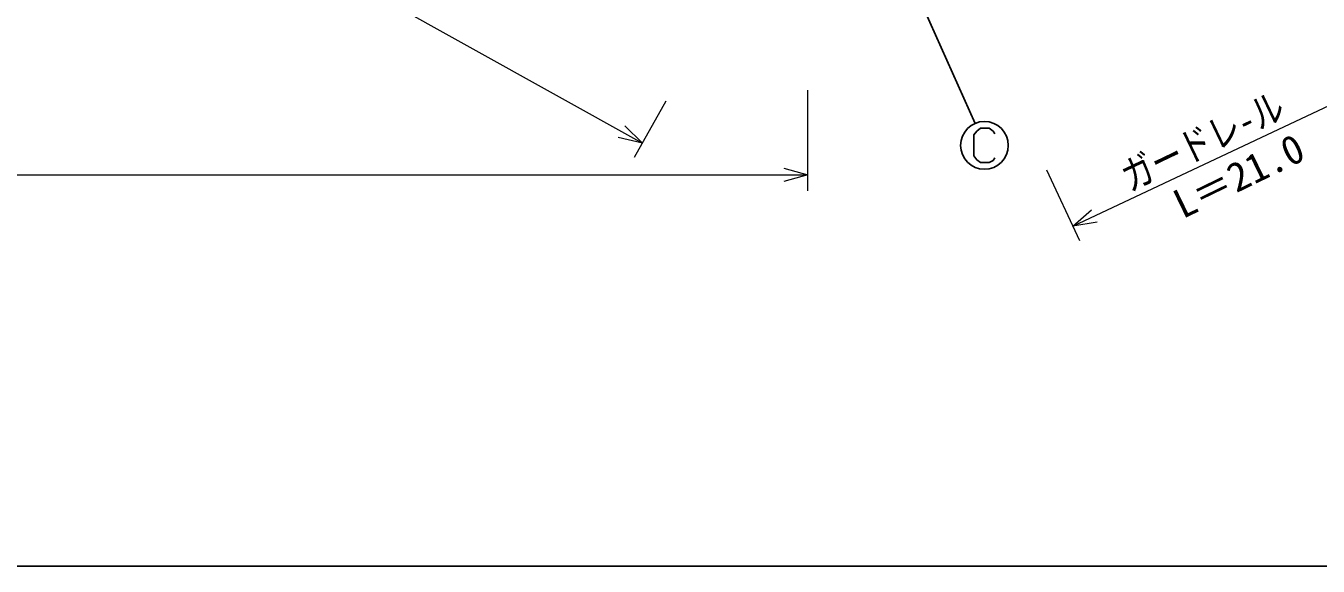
# Model space of a CAD drawing. Units: millimetres, scale not verified. Extents: x 40000 to 680000, y 20000 to 380000.
# Drawn here: x 373742 to 454968, y 205000 to 238961 of the extents above; entities that cross this region are included whole.
import ezdxf
from ezdxf.enums import TextEntityAlignment as Align

# ---------------------------------------------------------------- set-up
doc = ezdxf.new("R2010")
doc.units = ezdxf.units.MM
doc.header["$LTSCALE"] = 1000
for name, color, linetype, lineweight in [('M-BGD-EXST', 7, 'Continuous', 25), ('M-STR-HTXT', 7, 'Continuous', 13), ('M-TTL-BAND', 7, 'Continuous', 25)]:
    doc.layers.add(name, color=color, linetype=linetype, lineweight=lineweight)
doc.styles.add('ＭＳ ゴシック', font='')
doc.styles.get('ＭＳ ゴシック').set_extended_font_data('MS Gothic')

msp = doc.modelspace()

# ---------------------------------------------------------------- linework, layer by layer
at = {"layer": 'M-BGD-EXST'}
for p, q in [((425135, 251330), (433403, 232826)), ((433514, 232348), (433334, 232108)), ((433754, 232528), (433514, 232348)), ((434294, 232528), (433754, 232528)), ((434534, 232348), (434294, 232528)), ((434654, 232168), (434534, 232348)), ((433334, 232108), (433334, 230788)), ((433334, 230788), (433514, 230548)), ((433514, 230548), (433754, 230368)), ((433754, 230368), (434294, 230368)), ((434294, 230368), (434534, 230488)), ((434534, 230488), (434654, 230668))]:
    msp.add_line(p, q, dxfattribs=at)
msp.add_circle((433994, 231448), 1500, dxfattribs=at)
at = {"layer": 'M-STR-HTXT'}
for p, q in [((362717, 259311), (412493, 231588)), ((422889, 228595), (422889, 234926)), ((439550, 226371), (457523, 234839)), ((412007, 230714), (413978, 234254)), ((411387, 232685), (412493, 231588)), ((412493, 231588), (410978, 231951)), ((421389, 230015), (422889, 229595)), ((437884, 229907), (439976, 225466)), ((282701, 229595), (422889, 229595)), ((422889, 229595), (421389, 229175)), ((439550, 226371), (440728, 227390)), ((441086, 226630), (439550, 226371))]:
    msp.add_line(p, q, dxfattribs=at)
at = {"layer": 'M-TTL-BAND'}
msp.add_line((40000, 205000), (579000, 205000), dxfattribs=at)

# ---------------------------------------------------------------- texts
at = {"layer": 'M-STR-HTXT', "style": 'ＭＳ ゴシック', "width": 0.8}
msp.add_text('ガードレ-ル', height=1833, rotation=25.6, dxfattribs=at).set_placement((443371, 228017), align=Align.BOTTOM_LEFT)
at = {"layer": 'M-STR-HTXT', "style": 'ＭＳ ゴシック'}
msp.add_text('L＝21.0', height=1833, rotation=25.9, dxfattribs=at).set_placement((446686, 226307), align=Align.BOTTOM_LEFT)

doc.saveas('drawing.dxf')
